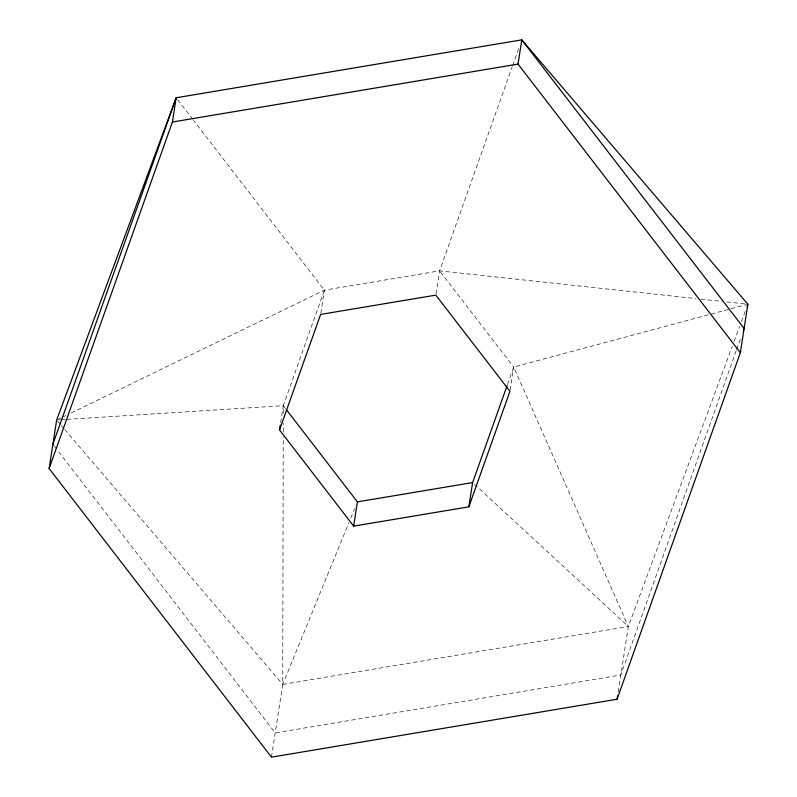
<?xml version="1.0" encoding="UTF-8"?>
<svg xmlns="http://www.w3.org/2000/svg" width="797" height="797" viewBox="0 0 797 797"><rect width="100%" height="100%" fill="white"/><g stroke="black" fill="none" stroke-linecap="round" stroke-linejoin="round"><path stroke-width="0.6" stroke-dasharray="3.98 2.99" d="M271.458 757.15L282.726 684.394L283.234 436.786M283.244 431.805L283.264 423.097M283.284 413.145L283.294 405.683L324.389 290.168L193.561 120.337M280.664 422.659L283.294 405.683L66.549 419.411M320.822 313.211L324.389 290.168L439.595 270.87L695.871 298.586M436.029 293.904L439.595 270.87L512.192 66.818M510.14 390.112L513.706 367.068L439.595 270.87M618.203 691.965L628.335 626.482L732.333 346.087M512.61 65.653L518.867 48.059M507.48 384.572L513.706 367.068L729.853 309.047M736.199 350.7L620.823 674.989L275.214 732.901L57.444 450.195M736.617 349.534L741.2 336.653M734.057 341.435L739.666 326.312M741.389 321.659L745.275 311.189M64.716 429.473L282.726 684.394L348.947 522.543M350.829 517.95L354.585 508.765M61.12 417.857L56.647 420.039L60.353 419.8M62.246 417.319L66.729 415.147M71.202 412.976L324.389 290.168M731.058 308.718L746.669 304.534M282.726 684.394L628.335 626.482L513.706 367.068M61.598 419.72L65.314 419.491M700.822 299.124L721.873 301.396M726.824 301.933L747.865 304.205M474.434 484.257L628.335 626.482M57.454 420.975L60.682 424.751M61.489 425.698L63.909 428.537M177.681 99.725L192.814 119.361M283.294 405.683L285.565 408.622M53.648 445.274L56.677 449.209"/><path stroke-width="1.2" d="M49.135 468.536L56.647 420.039L176.177 97.762L521.786 39.85L747.865 304.205L740.353 352.712L617.067 699.238L271.458 757.15L49.135 468.536L172.421 122.011L176.177 97.762L52.891 444.288M279.538 429.932L320.633 314.426L435.839 295.119L509.95 391.317L468.855 506.832L353.649 526.13L279.538 429.932L280.295 425.08M353.649 526.13L357.405 501.881L286.322 409.608M740.353 352.712L518.03 64.099L521.786 39.85L744.109 328.464L743.282 330.805M468.855 506.832L472.611 482.574L507.061 385.738M617.067 699.238L617.635 695.602M747.008 306.536L747.865 304.205M172.421 122.011L518.03 64.099M357.405 501.881L472.611 482.574"/></g></svg>
